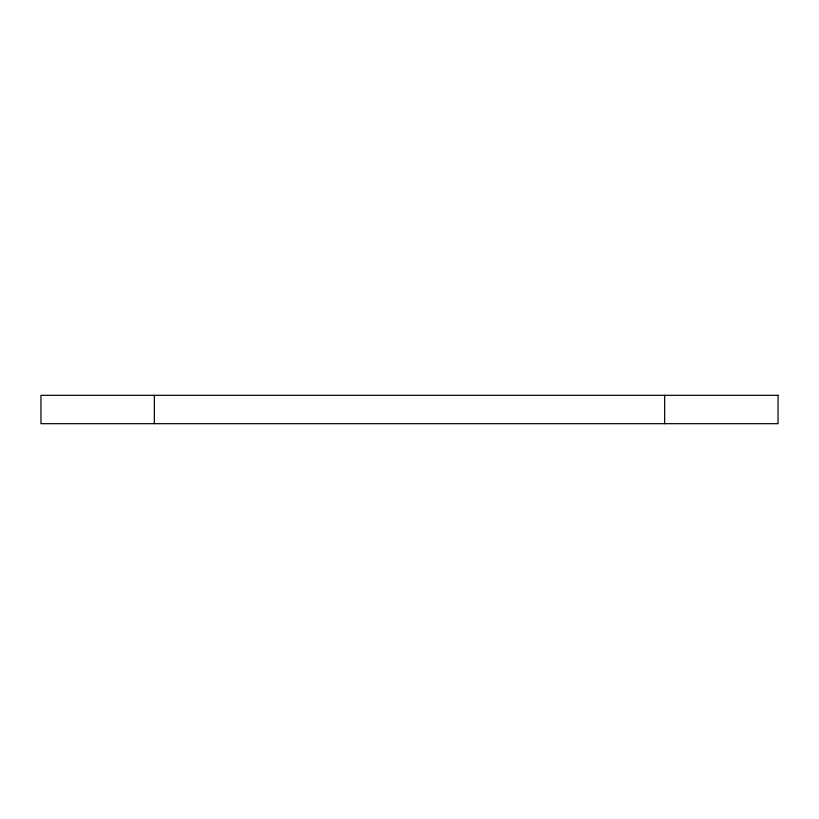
<?xml version="1.0" encoding="UTF-8"?>
<svg xmlns="http://www.w3.org/2000/svg" width="819" height="819" viewBox="0 0 819 819"><rect width="100%" height="100%" fill="white"/><g stroke="black" fill="none" stroke-linecap="round" stroke-linejoin="round"><path stroke-width="1.23" d="M664.649 395.321L664.649 423.679M154.351 395.321L154.351 423.679M778.05 395.321L40.95 395.321L40.95 423.679L778.05 423.679L778.05 395.321"/></g></svg>
